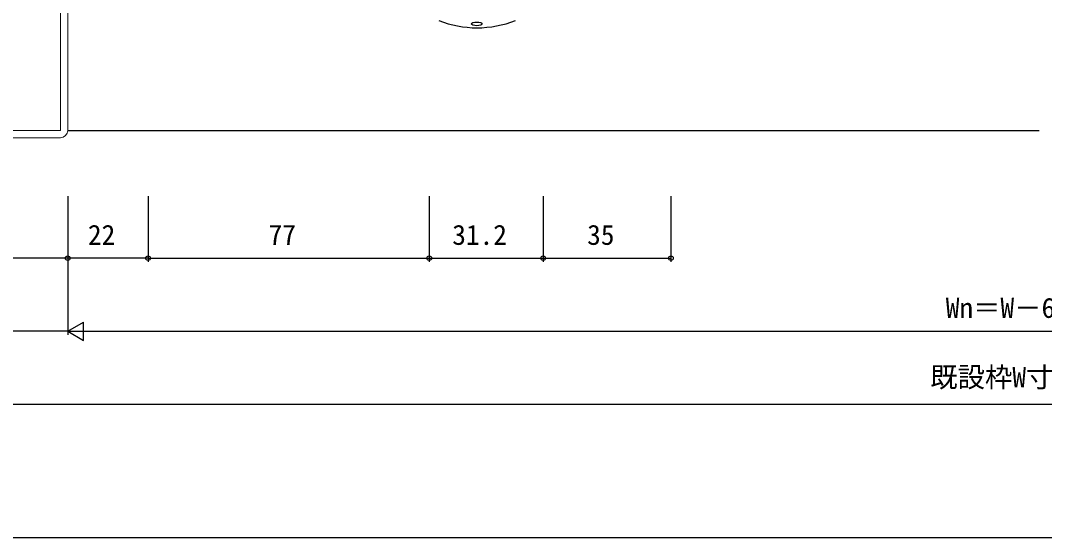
# Model space of a CAD drawing. Units: millimetres, scale not verified. Extents: x -437 to 438, y -554 to 551.
# Drawn here: x -279.7 to 0.7, y -553.7 to -412.1 of the extents above; entities that cross this region are included whole.
import ezdxf
from ezdxf.enums import TextEntityAlignment as Align

# ---------------------------------------------------------------- set-up
doc = ezdxf.new("R2010")
doc.units = ezdxf.units.MM
doc.header["$LTSCALE"] = 4
doc.layers.add('0-2_YKK_11', color=7, linetype='Continuous', lineweight=18)
for name, color, linetype in [('0-3_YKK_12', 2, 'Continuous'), ('0-4_YKK_13', 4, 'Continuous'), ('0-6_YKK_D', 6, 'Continuous'), ('0-7_YKK_ZWAK', 7, 'Continuous')]:
    doc.layers.add(name, color=color, linetype=linetype)
doc.styles.add('ＭＳ ゴシック', font='')
doc.styles.get('ＭＳ ゴシック').set_extended_font_data('MS Gothic')

msp = doc.modelspace()

# ---------------------------------------------------------------- linework, layer by layer
at = {"layer": '0-2_YKK_11', "color": 211}
msp.add_line((-301.801, -444.2), (-268.801, -444.2), dxfattribs=at)
for points in [[(-268.801, -389.2), (-268.801, -442.2), (-301.801, -442.2), (-301.801, -435.2), (-303.801, -435.2), (-303.801, -442.2)], [(-266.801, -442.2), (-266.801, -389.2), (-268.801, -389.2)]]:
    msp.add_lwpolyline(points, dxfattribs=at)
msp.add_arc((-268.801, -442.2), 2, 270, 0, dxfattribs=at)
at = {"layer": '0-3_YKK_12'}
msp.add_line((-266.801, -442.2), (-0.801, -442.2), dxfattribs=at)
at = {"layer": '0-4_YKK_13'}
msp.add_arc((-154.696, -385.538), 28.562, 248.4314, 291.5686, dxfattribs=at)
msp.add_ellipse((-154.766, -413.025), major_axis=(1.5, 0), ratio=0.333333, dxfattribs=at)
at = {"layer": '0-6_YKK_D'}
for p, q in [((-266.801, -460.2), (-266.801, -498.2)), ((-266.801, -460.2), (-266.801, -498.2)), ((-266.801, -460.2), (-266.801, -478.2)), ((-244.801, -460.2), (-244.801, -478.2)), ((-244.801, -460.2), (-244.801, -478.2)), ((-167.796, -460.2), (-167.796, -478.2)), ((-167.796, -460.2), (-167.796, -478.2)), ((-136.596, -460.2), (-136.596, -478.2)), ((-136.596, -460.2), (-136.596, -478.2)), ((-101.596, -460.2), (-101.596, -478.2)), ((-266.801, -477.2), (-303.801, -477.2)), ((-244.801, -477.2), (-266.801, -477.2)), ((-244.801, -477.2), (-167.796, -477.2)), ((-167.796, -477.2), (-136.596, -477.2)), ((-136.596, -477.2), (-101.596, -477.2)), ((-266.801, -497.2), (-262.471, -494.7)), ((-262.471, -499.7), (-262.471, -494.7)), ((-266.801, -497.2), (-296.8, -497.2)), ((-266.801, -497.2), (-262.471, -499.7)), ((-266.801, -497.2), (-258.141, -497.2)), ((-261.801, -497.2), (263.204, -497.2)), ((-291.8, -517.2), (293.2, -517.2))]:
    msp.add_line(p, q, dxfattribs=at)
for centre in [(-266.801, -477.2), (-266.801, -477.2), (-244.801, -477.2), (-244.801, -477.2), (-167.796, -477.2), (-167.796, -477.2), (-136.596, -477.2), (-136.596, -477.2), (-101.596, -477.2)]:
    msp.add_circle(centre, 0.637, dxfattribs=at)
at = {"layer": '0-7_YKK_ZWAK'}
msp.add_lwpolyline([(-436.8, -553.7), (438.2, -553.7), (438.2, 516.3)], dxfattribs=at)

# ---------------------------------------------------------------- texts
at = {"layer": '0-6_YKK_D', "style": 'ＭＳ ゴシック'}
for s, p in [('22', (-261.256, -475.2)), ('77', (-211.774, -475.2)), ('31.2', (-161.486, -475.2)), ('35', (-124.551, -475.2)), ('Wn＝W－60', (-26.337, -495.2)), ('既設枠W寸法', (-30.6, -514.177))]:
    msp.add_text(s, height=5.499, dxfattribs=at).set_placement(p, align=Align.BOTTOM_LEFT)

doc.saveas('drawing.dxf')
